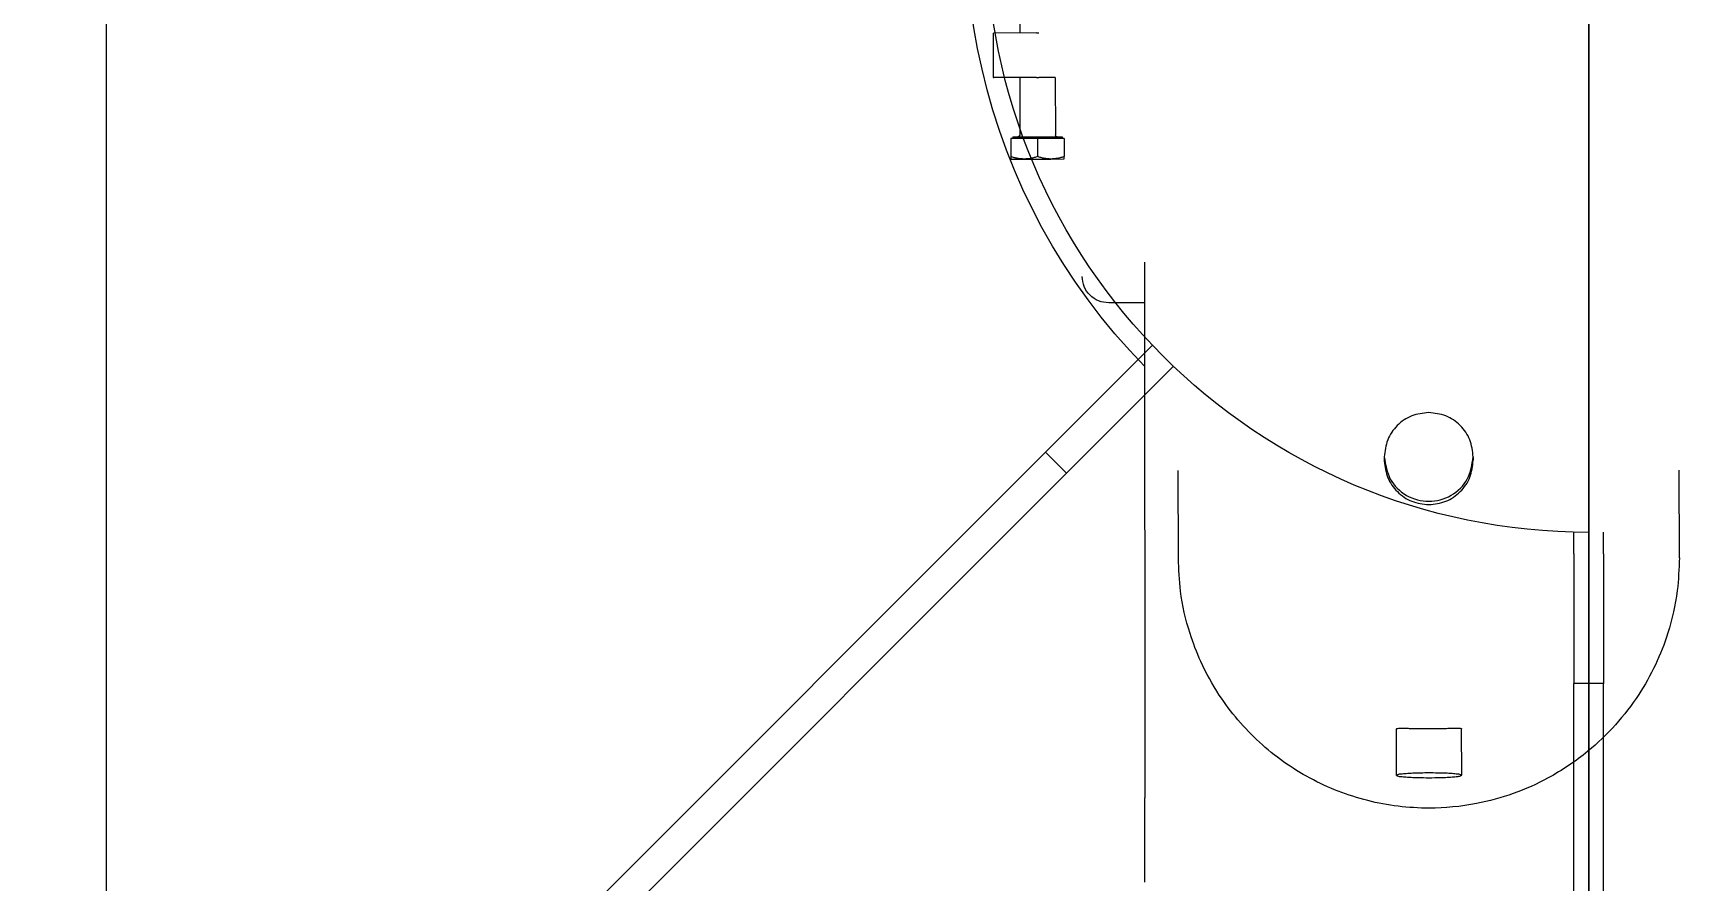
# Model space of a CAD drawing. Header units: inches. Extents: x -233729 to 737493, y -275239 to 196021.
# Drawn here: x 487280 to 487836, y 15705 to 15991 of the extents above; entities that cross this region are included whole.
import ezdxf

# ---------------------------------------------------------------- set-up
doc = ezdxf.new("R2010")
doc.units = ezdxf.units.IN
doc.header["$MEASUREMENT"] = 0
doc.layers.add('P_AX', color=7, linetype='Continuous')

# ---------------------------------------------------------------- blocks, each defined once
blk = doc.blocks.new('A$C48CB4C16')
at = {"color": 1}
for p, q in [((4100.56, 4905.53, 710.66), (4100.56, 9006.09, 710.66)), ((4100.56, 9006.09, 710.66), (4100.56, 804.97, 710.66))]:
    blk.add_line(p, q, dxfattribs=at)
at = {"layer": 'P_AX', "color": 6, "linetype": 'ByBlock', "lineweight": -2}
for p, q in [((3600.56, 5365.53, 710.66), (3600.56, 4905.53, 710.66)), ((4095.56, 5307.26, 710.66), (4095.56, 5159.71, 710.66)), ((4105.56, 5307.26, 710.66), (4105.56, 5159.71, 710.66)), ((3711.85, 5301.32, 710.66), (3924.37, 5088.8, 710.66)), ((3704.78, 5294.25, 710.66), (3917.3, 5081.73, 710.66)), ((4105.56, 5159.71, 710.66), (4095.56, 5159.71, 710.66)), ((4095.56, 5115.98, 710.66), (4095.56, 5159.71, 710.66)), ((4105.56, 5115.98, 710.66), (4105.56, 5159.71, 710.66)), ((4095.56, 5115.98, 710.66), (4095.56, 5108.67, 710.66)), ((4105.56, 5115.98, 710.66), (4105.56, 5108.67, 710.66)), ((3924.37, 5088.8, 710.66), (3917.3, 5081.73, 710.66)), ((3955.29, 5057.88, 710.66), (3924.37, 5088.8, 710.66)), ((3948.22, 5050.8, 710.66), (3917.3, 5081.73, 710.66)), ((3955.29, 5057.88, 710.66), (3960.46, 5052.71, 710.66)), ((3948.22, 5050.8, 710.66), (3953.39, 5045.63, 710.66))]:
    blk.add_line(p, q, dxfattribs=at)
at = {"layer": 'P_AX', "color": 6, "linetype": 'Continuous'}
for p, q in [((3950.87, 5226.65, 710.66), (3950.84, 5198.24, 710.66)), ((3950.67, 5017.64, 710.66), (3950.84, 5198.24, 710.66)), ((4035.7, 5190.68, 710.66), (4035.68, 5175, 710.66)), ((4057.7, 5190.66, 710.66), (4057.68, 5174.98, 710.66)), ((3962.13, 5117.46, 710.66), (3962.1, 5087.9, 710.66)), ((4131.13, 5117.3, 710.66), (4131.1, 5087.74, 710.66)), ((4031.59, 5084.43, 710.66), (4031.59, 5084.73, 710.66)), ((4031.59, 5083.29, 710.66), (4031.59, 5084.43, 710.66)), ((4061.59, 5083.26, 710.66), (4061.59, 5084.4, 710.66)), ((3950.68, 5031.34, 710.66), (3938.68, 5031.35, 710.66)), ((3905.63, 4975.92, 710.66), (3905.64, 4982.02, 710.66)), ((3905.64, 4982.82, 710.66), (3910.14, 4982.81, 710.66)), ((3910.14, 4982.81, 710.66), (3919.14, 4982.81, 710.66)), ((3914.63, 4975.91, 710.66), (3914.64, 4982.01, 710.66)), ((3919.14, 4982.81, 710.66), (3923.64, 4982.8, 710.66)), ((3923.63, 4975.9, 710.66), (3923.64, 4982, 710.66)), ((3906.32, 4975.92, 710.66), (3905.63, 4975.92, 710.66)), ((3906.32, 4975.32, 710.66), (3906.32, 4975.92, 710.66)), ((3914.63, 4975.91, 710.66), (3906.32, 4975.92, 710.66)), ((3906.32, 4975.32, 710.66), (3908.03, 4975.32, 710.66)), ((3908.03, 4975.32, 710.66), (3914.63, 4975.31, 710.66)), ((3908.61, 4955.32, 710.66), (3908.63, 4974.72, 710.66)), ((3922.95, 4975.9, 710.66), (3914.63, 4975.91, 710.66)), ((3914.63, 4975.31, 710.66), (3921.23, 4975.3, 710.66)), ((3920.61, 4955.3, 710.66), (3920.63, 4974.7, 710.66)), ((3921.23, 4975.3, 710.66), (3922.95, 4975.3, 710.66)), ((3923.63, 4975.9, 710.66), (3922.95, 4975.9, 710.66)), ((3922.95, 4975.3, 710.66), (3922.95, 4975.9, 710.66)), ((3899.6, 4940.32, 710.66), (3899.61, 4955.32, 710.66)), ((3899.61, 4955.32, 710.66), (3899.9, 4955.32, 710.66)), ((3908.61, 4955.32, 710.66), (3899.9, 4955.32, 710.66)), ((3914.32, 4955.31, 710.66), (3908.61, 4955.32, 710.66)), ((3914.32, 4955.31, 710.66), (3908.61, 4955.32, 710.66)), ((3914.32, 4955.31, 710.66), (3915.03, 4955.31, 710.66)), ((3914.32, 4955.31, 710.66), (3915.03, 4955.31, 710.66)), ((3920.61, 4955.3, 710.66), (3915.03, 4955.31, 710.66)), ((3920.61, 4955.3, 710.66), (3915.03, 4955.31, 710.66)), ((3899.6, 4940.32, 710.66), (3899.89, 4940.32, 710.66)), ((3914.3, 4940.31, 710.66), (3899.89, 4940.32, 710.66)), ((3908.58, 4926.19, 710.66), (3908.6, 4940.32, 710.66)), ((3914.3, 4940.31, 710.66), (3915.01, 4940.31, 710.66))]:
    blk.add_line(p, q, dxfattribs=at)
at = {"layer": 'P_AX', "color": 6}
blk.add_line((4100.56, 5112.55, 710.66), (4100.56, 4698.51, 710.66), dxfattribs=at)
for radius in [4100.56, 761.79]:
    blk.add_circle((4100.56, 4905.53, 710.66), radius, dxfattribs=at)
at = {"layer": 'P_AX', "color": 6, "linetype": 'ByBlock', "lineweight": -2}
blk.add_arc((4100.56, 4905.53, 710.66), 203.2, 90, 180, dxfattribs=at)
blk.add_arc((4100.56, 4905.53, 710.66), 203.2, 90, 180, dxfattribs=at)
at = {"layer": 'P_AX', "color": 6, "linetype": 'Continuous'}
for centre, radius, start, end in [((4100.56, 4905.53, 710.66), 210, 135.5303, 198.5971), ((3908.03, 4974.72, 710.66), 0.6, 359.9449, 89.9449), ((3921.23, 4974.7, 710.66), 0.6, 89.9449, 179.9449)]:
    blk.add_arc(centre, radius, start, end, dxfattribs=at)
for points in [[(4131.13, 5117.3, 710.66), (4130.4, 5128.38, 710.66), (4127.24, 5142.65, 710.66), (4123.04, 5153.39, 710.66), (4117.4, 5163.46, 710.66), (4100.26, 5182.56, 710.66), (4086.87, 5191.55, 710.66), (4062.71, 5200.19, 710.66), (4046.71, 5201.73, 710.66), (4025.99, 5199.18, 710.66), (4006.53, 5191.63, 710.66), (3989.48, 5179.52, 710.66), (3975.94, 5163.6, 710.66), (3969.69, 5152.27, 710.66), (3966.06, 5142.81, 710.66), (3962.87, 5128.54, 710.66), (3962.13, 5117.46, 710.66)], [(4035.7, 5190.68, 710.66), (4036.08, 5190.88, 710.66), (4037.17, 5191.07, 710.66), (4038.9, 5191.23, 710.66), (4041.2, 5191.36, 710.66), (4044.8, 5191.45, 710.66), (4048.59, 5191.45, 710.66), (4052.2, 5191.35, 710.66), (4054.49, 5191.22, 710.66), (4056.22, 5191.05, 710.66), (4057.31, 5190.86, 710.66), (4057.7, 5190.66, 710.66)], [(4046.69, 5189.87, 710.66), (4043.84, 5189.9, 710.66), (4041.2, 5189.98, 710.66), (4038.92, 5190.11, 710.66), (4037.16, 5190.28, 710.66), (4036.07, 5190.47, 710.66), (4035.7, 5190.68, 710.66)], [(4057.7, 5190.66, 710.66), (4057.32, 5190.45, 710.66), (4056.23, 5190.26, 710.66), (4054.47, 5190.1, 710.66), (4052.19, 5189.97, 710.66), (4049.55, 5189.9, 710.66), (4046.69, 5189.87, 710.66)], [(4035.68, 5175, 710.66), (4035.82, 5174.89, 710.66), (4036.16, 5174.83, 710.66), (4036.76, 5174.79, 710.66), (4037.56, 5174.78, 710.66), (4038.67, 5174.79, 710.66), (4039.99, 5174.82, 710.66), (4041.52, 5174.85, 710.66), (4043.1, 5174.88, 710.66), (4044.81, 5174.9, 710.66), (4046.68, 5174.91, 710.66), (4048.55, 5174.9, 710.66), (4050.26, 5174.88, 710.66), (4051.83, 5174.84, 710.66), (4053.36, 5174.8, 710.66), (4054.69, 5174.77, 710.66), (4055.81, 5174.76, 710.66), (4056.6, 5174.77, 710.66), (4057.2, 5174.81, 710.66), (4057.54, 5174.87, 710.66), (4057.68, 5174.98, 710.66)], [(4031.59, 5084.73, 710.66), (4032.8, 5090.29, 710.66), (4036, 5095, 710.66), (4040.87, 5098.24, 710.66), (4046.61, 5099.37, 710.66)], [(4031.59, 5083.29, 710.66), (4033.61, 5090.77, 710.66), (4039.1, 5096.24, 710.66), (4046.61, 5098.24, 710.66), (4054.1, 5096.23, 710.66), (4059.59, 5090.74, 710.66), (4061.59, 5083.26, 710.66)], [(4046.61, 5099.37, 710.66), (4052.35, 5098.23, 710.66), (4057.21, 5094.98, 710.66), (4060.46, 5090.13, 710.66), (4061.59, 5084.4, 710.66)], [(4046.58, 5068.32, 710.66), (4040.84, 5069.46, 710.66), (4035.98, 5072.71, 710.66), (4032.73, 5077.57, 710.66), (4031.59, 5083.29, 710.66)], [(4061.59, 5083.26, 710.66), (4060.44, 5077.54, 710.66), (4057.19, 5072.69, 710.66), (4052.32, 5069.45, 710.66), (4046.58, 5068.32, 710.66)], [(3938.68, 5031.35, 710.66), (3935.24, 5030.67, 710.66), (3932.32, 5028.72, 710.66), (3930.36, 5025.81, 710.66), (3929.68, 5022.38, 710.66)], [(3905.64, 4982.02, 710.66), (3905.64, 4982.36, 710.66), (3905.64, 4982.6, 710.66), (3905.64, 4982.73, 710.66), (3905.64, 4982.82, 710.66)], [(3910.14, 4982.81, 710.66), (3909.01, 4982.76, 710.66), (3907.86, 4982.6, 710.66), (3906.78, 4982.36, 710.66), (3905.64, 4982.02, 710.66)], [(3914.64, 4982.01, 710.66), (3913.5, 4982.35, 710.66), (3912.41, 4982.6, 710.66), (3911.26, 4982.76, 710.66), (3910.14, 4982.81, 710.66)], [(3919.14, 4982.81, 710.66), (3918.01, 4982.75, 710.66), (3916.86, 4982.59, 710.66), (3915.78, 4982.35, 710.66), (3914.64, 4982.01, 710.66)], [(3923.64, 4982, 710.66), (3922.5, 4982.34, 710.66), (3921.41, 4982.59, 710.66), (3920.26, 4982.75, 710.66), (3919.14, 4982.81, 710.66)], [(3923.64, 4982.8, 710.66), (3923.64, 4982.71, 710.66), (3923.64, 4982.58, 710.66), (3923.64, 4982.34, 710.66), (3923.64, 4982, 710.66)]]:
    blk.add_spline(points, degree=3, dxfattribs=at)

msp = doc.modelspace()

# ---------------------------------------------------------------- block references
at = {"color": 1, "xscale": -1, "rotation": 180}
msp.add_blockref('A$C48CB4C16', (483703.87457, 20931.61615, -710.66459), dxfattribs=at)

doc.saveas('drawing.dxf')
